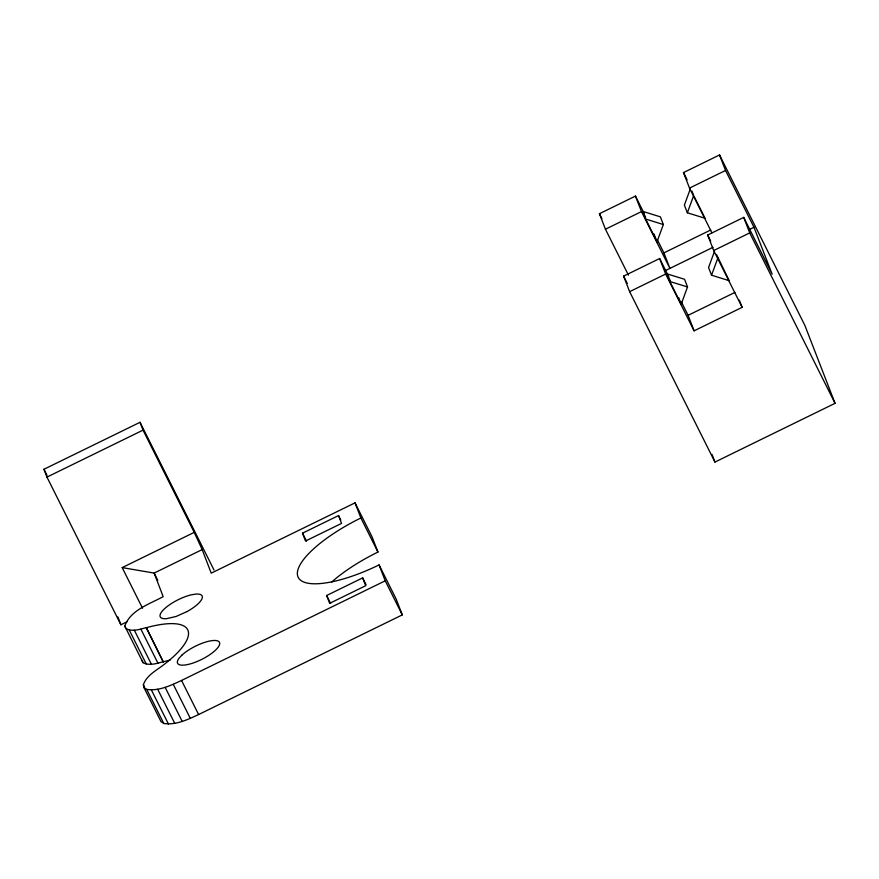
<?xml version="1.0" encoding="UTF-8"?>
<svg xmlns="http://www.w3.org/2000/svg" width="879" height="879" viewBox="0 0 879 879"><rect width="100%" height="100%" fill="white"/><g stroke="black" fill="none" stroke-linecap="round" stroke-linejoin="round"><path stroke-width="1.32" d="M146.266 627.595L163.23 661.832L146.266 627.595C139.827 629.375 132.333 631.968 126.005 628.606L124.785 626.079C130.466 610.026 149.408 604.159 163.175 596.643L154.144 573.086L122.181 567.603L142.541 608.257M681.203 304.211L687.521 286.95L684.554 279.28L666.853 273.798L669.831 281.489L681.203 304.211L678.654 297.618M657.02 241.769L663.337 224.53L660.36 216.838L642.67 211.356L645.647 219.047L657.02 241.769L654.042 234.078M690.246 189.084L684.378 205.093L687.356 212.784L705.057 218.267L694.278 196.742M687.356 212.784L693.685 195.545L691.982 191.15M714.44 251.526L708.562 267.535L711.54 275.193L729.24 280.709L716.594 254.69M711.54 275.193L717.868 257.986M126.917 621.849L120.906 624.782L46.961 477.099L43.95 469.265L140.036 422.294L143.035 430.128L194.237 532.366L202.181 549.595L211.213 573.152L355.028 502.854L360.884 517.984A80.242 25.062 -26.6 0 0 297.926 576.701A80.242 25.062 -26.6 0 0 379.069 564.911L396.132 598.995L402.285 614.893L198.61 714.539C187.809 719.527 176.009 725.351 163.791 723.483L161.055 721.703L143.991 687.62L143.376 684.741C146.112 676.511 154.122 671.71 160.802 666.93A76.902 24.019 -26.6 0 0 146.167 627.76M46.961 477.099L143.035 430.128M628.441 275.149L605.444 229.221L599.434 213.707L635.462 196.083L643.933 213.004M711.902 232.814L689.51 188.095L683.499 172.581L719.527 154.957L804.856 325.362L835.05 403.318L714.957 462.068L629.628 291.663L623.618 276.149L659.646 258.525L668.721 276.654M605.444 229.221L641.472 211.597L635.462 196.083M689.51 188.095L725.538 170.471L719.527 154.957M641.472 211.597L669.919 268.392L663.909 252.888L710.715 229.99M659.646 258.525L665.656 274.039L694.102 330.845L742.14 307.342L713.693 250.537L707.683 235.023L743.711 217.399L772.158 274.204L753.973 227.265L725.538 170.471M665.106 270.743L713.023 247.307M749.172 229.617L753.973 227.265M629.628 291.663L665.656 274.039M713.693 250.537L749.721 232.913L743.711 217.399M122.181 567.603L194.237 532.366M202.181 549.595L154.144 573.086L157.802 580.393M694.102 330.845L688.092 315.33L734.899 292.432M338.525 515.566L341.557 523.401L305.529 541.014L302.519 533.179L338.525 515.566L340.799 520.104M362.664 577.888L365.697 585.711L329.669 603.335L326.636 595.512L362.664 577.888L366.082 584.711M143.991 687.62L146.716 689.4C158.934 691.279 170.735 685.444 181.535 680.456L385.222 580.81L379.069 564.911M124.785 626.079L143.068 662.689C149.397 666.051 156.891 663.458 163.34 661.667M645.647 219.047L663.337 224.53M669.831 281.489L687.521 286.95M749.721 232.913L835.05 403.318M683.499 172.581L687.125 179.832M707.683 235.023L710.704 241.066M657.25 239.593L663.909 252.888M642.67 211.356L645.658 217.333M681.434 302.035L688.092 315.33M666.853 273.798L670.446 280.972M599.434 213.707L601.895 218.607M623.618 276.149L627.254 283.401M355.028 502.854L372.092 536.937L377.959 552.067A80.242 25.062 -26.6 0 0 331.493 582.195M360.884 517.984L377.959 552.067M385.222 580.81L402.285 614.893M302.519 533.179L306.507 541.123M326.636 595.512L330.625 603.466M140.036 422.294L213.993 569.977M181.535 680.456L198.61 714.539M173.273 684.334L190.336 718.418M140.904 629.155L157.967 663.238M165.131 687.334L182.195 721.417M134.344 630.21L151.408 664.282M129.257 630.023L146.332 664.095M157.66 689.257L174.723 723.34M43.95 469.265L47.005 475.363M151.386 689.96L168.449 724.043M146.716 689.4L163.791 723.483M143.376 684.741L144.595 687.169M141.849 660.151L143.068 662.689M739.36 300.178L742.14 307.342M711.99 454.399L714.957 462.068M117.907 616.948L120.906 624.782M163.23 661.832A76.902 24.019 -26.6 0 1 170.043 660.107M181.843 655.196L179.041 658.25A23.403 7.307 -26.6 0 0 199.258 660.568A23.403 7.307 -26.6 0 0 217.41 640.824A23.403 7.307 -26.6 0 0 181.843 655.196M187.051 611.564L176.086 616.476L166.494 618.684A23.403 7.307 -26.6 0 1 164.131 609.114A23.403 7.307 -26.6 0 1 191.424 594.797L195.874 594.094A23.403 7.307 -26.6 0 1 187.051 611.564"/></g></svg>
